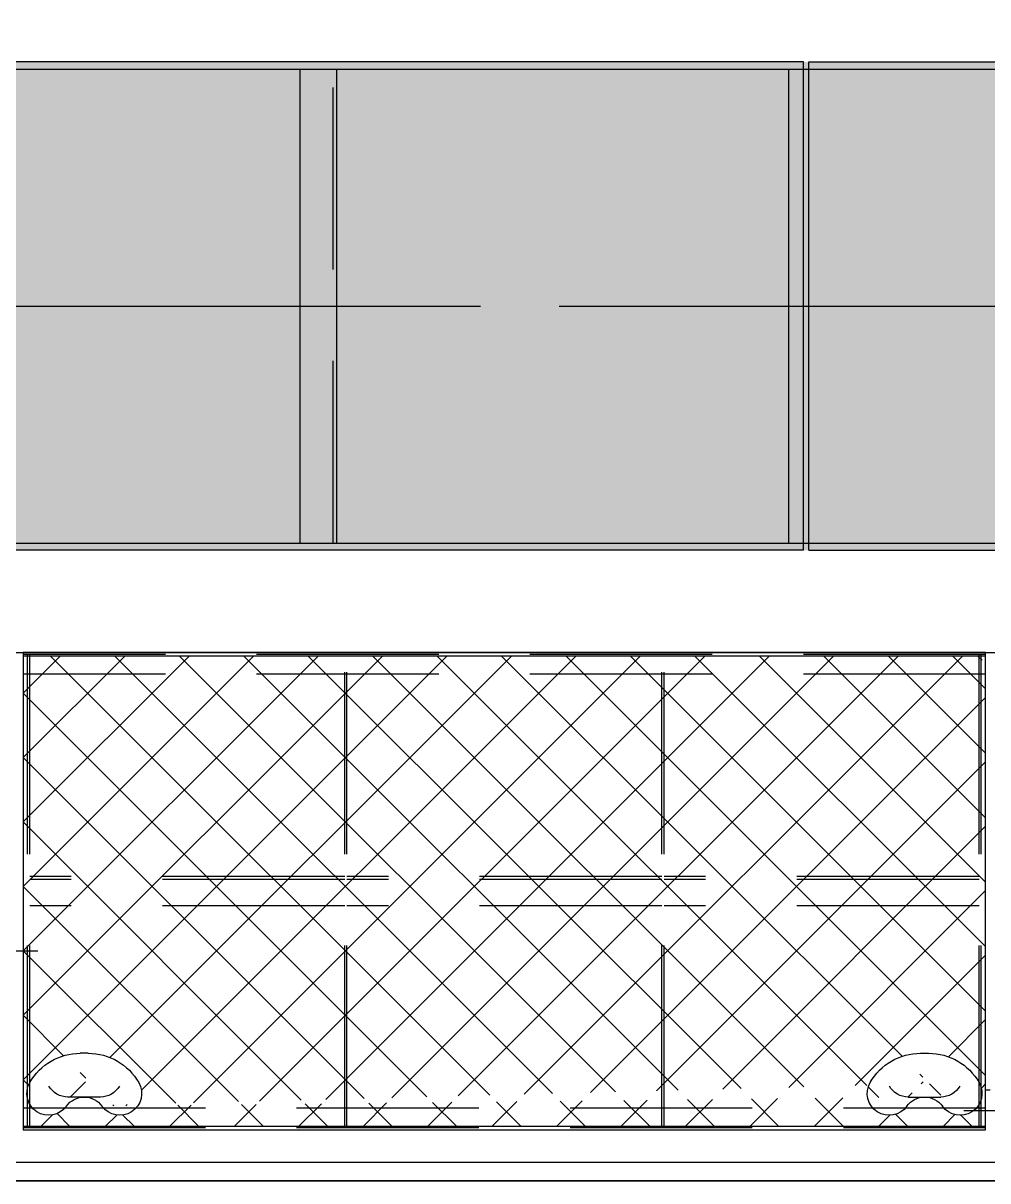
# Model space of a CAD drawing. Header units: millimetres. Extents: x -5 to 1510635, y -6 to 71285.
# Drawn here: x 258713 to 260036, y 33109 to 34697 of the extents above; entities that cross this region are included whole.
import ezdxf

# ---------------------------------------------------------------- set-up
doc = ezdxf.new("R2010")
doc.units = ezdxf.units.MM
doc.header["$LTSCALE"] = 1000
doc.linetypes.add('CENTER', pattern=[2, 1.25, -0.25, 0.25, -0.25])
doc.linetypes.add('HIDDEN', pattern=[0.375, 0.25, -0.125])
for name, color, linetype in [('1', 1, 'CENTER'), ('MP-1', 1, 'CENTER'), ('MP-2', 42, 'Continuous'), ('MP-3', 3, 'Continuous'), ('MP-4', 4, 'HIDDEN'), ('MP-8', 8, 'Continuous'), ('MP-R', 1, 'Continuous')]:
    doc.layers.add(name, color=color, linetype=linetype)

# ---------------------------------------------------------------- blocks, each defined once
blk = doc.blocks.new('Centering Device')
at = {"layer": 'MP-2'}
h = blk.add_hatch(dxfattribs=at)
h.set_pattern_fill('AR-SAND', color=256, scale=30, style=0)
h.set_pattern_definition([(37.50000000000001, (0.0007579880793855409, -5837.346865273428), (-1.889800743288245, 57.80471307039476), [0, -45.6, 0, -51, 0, -48.75]), (7.499999999999999, (0.0007579880793855409, -5837.346865273428), (53.09330115803181, 84.66438195689221), [0, -24.6, 0, -41.1, 0, -15.75]), (327.5, (-36.89924201192116, -5837.346865273428), (93.42425585254486, 0.1697716061089283), [0, -15, 0, -54, 0, -70.5]), (317.5, (-36.89924201192116, -5837.346865273428), (90.18379813716881, 26.33026694802748), [0, -7.5, 0, -35.4, 0, -40.5])])
h.paths.add_polyline_path([(110.0000006227201, -864.9999999994341), (109.9999997045115, -1534.999999998413), (5210.000003041091, -1534.999999999549), (5209.999997396403, -864.9999999995196)])
at = {"layer": 'MP-R'}
h = blk.add_hatch(dxfattribs=at)
h.set_pattern_fill('ANSI37', color=256, scale=500, style=0)
h.set_pattern_definition([(45, (0, -2400), (-44.19417382415921, 44.19417382415922), []), (135, (0, -2400), (-44.19417382415922, -44.19417382415921), [])])
h.paths.add_polyline_path([(3985.000816334115, -719.9980197392158), (2665.000816334119, -719.9980197392158), (2665.000816334115, -74.99801973921603), (3985.000816334115, -74.99801973921967)])
edge = h.paths.add_edge_path(flags=16)
edge.add_line((2743.30210602361, -174.9980352907096), (2754.167507396025, -174.9980352907096))
edge.add_arc((2748.734799260932, -84.99803533794511), 30, 215.6853260311266, 270.0000075355529, ccw=False)
edge.add_arc((2743.302095501993, -94.9980352907096), 80, 209.9999892500964, 270.0000075355529, ccw=False)
edge.add_arc((2700.000816334115, -119.9980197392233), 29.9999999999991, 35.68532068827, 209.9999892500964, ccw=False)
edge.add_arc((2748.734802948205, -84.99803533794511), 30, 270.00000049337945, 324.31468037679656, ccw=False)
edge.add_line((2748.734803206538, -114.9980353379451), (2748.734913508695, -114.9980353377414))
edge.add_arc((2754.167506707137, -94.9980352907096), 80, 270.00000049337945, 330.00001698813736, ccw=False)
edge.add_arc((2797.468785875, -119.9980197392451), 29.9999999999991, -29.999983011862582, 144.3146803864707, ccw=False)
edge.add_line((3901.266829461692, -114.9980353379451), (3901.266719159536, -114.9980353377414))
edge.add_line((3895.834126656751, -174.9980420592128), (3906.699537861892, -174.9980352907169))
edge.add_arc((3901.266829720025, -84.99803533794511), 30, 215.6853196232034, 269.9999995066205, ccw=False)
edge.add_arc((3901.266833407299, -84.99803533794511), 30, 269.999992464447, 324.3146739688734, ccw=False)
edge.add_arc((3950.000816334115, -119.9980197392233), 29.9999999999991, -29.999989250096405, 144.31467931173, ccw=False)
edge.add_arc((3852.53284679323, -119.9980197392451), 29.9999999999991, 35.685319613529316, 209.9999830118626, ccw=False)
edge.add_arc((3895.834125961093, -94.9980352907096), 80, 209.9999830118626, 269.9999995066205, ccw=False)
edge.add_arc((3906.699537166238, -94.9980352907096), 80, 269.999992464447, 330.0000107499036, ccw=False)
at = {"layer": 'MP-1'}
for p, q in [((4445.000766803063, -96.24285603543285), (3955.000766803063, -96.24285603543285)), ((2684.999014190533, -314.999999816866), (604.9990141907656, -314.999999816866))]:
    blk.add_line(p, q, dxfattribs=at)
at = {"layer": 'MP-1', "color": 1, "linetype": 'Continuous'}
for p, q in [((3735.00064923197, -865.0000000001908), (2137.50064923197, -864.9999999998997)), ((3735.00064923197, -865.0000000001908), (3735.000652035134, -1535.000000000191)), ((3742.50064923197, -864.9998828117257), (3742.500652035134, -1534.999882811755)), ((3742.50064923197, -864.9998828117257), (4677.50064923197, -864.9998828117839)), ((3735.000652035134, -1535.000000000191), (2137.500652035134, -1534.9999999999)), ((3742.500652035134, -1534.999882811726), (4677.500652035134, -1534.999882811784))]:
    blk.add_line(p, q, dxfattribs=at)
at = {"layer": 'MP-1', "color": 2, "linetype": 'Continuous'}
for p, q in [((3045.000649273821, -874.9999960658186), (3045.000651993283, -1524.999996065789)), ((3095.000649273821, -874.9999960686998), (3095.000651993283, -1524.999996068671)), ((3715.000649273821, -875.0000002105533), (3715.000651993283, -1525.000000210553))]:
    blk.add_line(p, q, dxfattribs=at)
at = {"layer": 'MP-1', "color": 1, "linetype": 'HIDDEN'}
blk.add_line((3090.000649273821, -874.999995871696), (3090.000651993283, -1524.999995871696), dxfattribs=at)
at = {"layer": 'MP-1', "color": 1, "linetype": 'CENTER'}
blk.add_line((-100, -1199.999999999349), (5420.000000000029, -1200.000000000012), dxfattribs=at)
at = {"layer": 'MP-2', "color": 1}
blk.add_line((3980.000321522723, -714.449253730987), (3974.44957580134, -719.9999994523696), dxfattribs=at)
for centre, start, end in [((2726.36605070925, -144.9979025513512), 90.0000021925891, 150.0000008968289), ((2771.103551499851, -144.9979025513585), 30.00000358933138, 90.00000050296765), ((3878.89808116838, -144.9979025513585), 89.99999949703228, 149.9999964106686), ((3923.635581958981, -144.9979025513512), 29.99999910317113, 89.99999780741089)]:
    blk.add_arc(centre, 30, start, end, dxfattribs=at)
at = {"layer": 'MP-3'}
for p, q in [((2665.000816334115, -724.998019739216), (2665.000816334119, -69.9980197392124)), ((2665.000816334115, -69.99801973921603), (3985.000816334115, -69.99801973921967)), ((2665.000816334115, -74.99801973921603), (3985.000816334115, -74.99801973921967)), ((3985.000816334115, -69.99801973922331), (3985.000816334115, -724.998019739216)), ((2665.00081468678, -722.699999509221), (2665.000814686839, -119.9997644044506)), ((2771.103551760723, -114.9980422064818), (2726.366050709254, -114.9980351434406)), ((3878.898080907507, -114.9980422064818), (3923.635581958977, -114.9980351434406)), ((3985.000816334115, -124.9995305757202), (3991.001220359369, -124.9995305757202)), ((3985.000816334115, -124.9997549852578), (3991.001220359369, -124.999754942417)), ((2754.167506011479, -174.9980420592092), (2743.302094806339, -174.9980352907132)), ((3895.834126656751, -174.9980420592092), (3906.699537861892, -174.9980352907132)), ((220.004755706109, -725.0000187185119), (5099.995627191794, -724.9999804287211)), ((3985.000816334115, -719.998019739216), (2665.000816334119, -719.998019739216)), ((3985.000816334115, -724.998019739216), (2665.000816334115, -724.998019739216)), ((119.9999975076826, -875.0000211405438), (5199.99999748277, -874.9999796144418)), ((120.0000028324612, -1525.000021140515), (5200.000002959005, -1524.999979614471))]:
    blk.add_line(p, q, dxfattribs=at)
blk.add_lwpolyline([(5320.000000000029, -2400), (0, -2400), (0, 0), (5320.000000000029, 0), (5320.000000000029, -2400)], dxfattribs=at)
blk.add_lwpolyline([(20, -2374.999999999998), (5300, -2374.999999999998), (5300, -24.99999999999818), (20, -24.99999999999818)], close=True, dxfattribs=at)
for centre, radius, start, end in [((2700.000816334115, -119.9980197392197), 29.9999999999991, 35.68532068822634, 209.9999892501786), ((2797.468785875, -119.9980197392415), 29.9999999999991, 330.0000169881501, 144.3146803865593), ((3852.53284679323, -119.9980197392415), 29.9999999999991, 35.6853196134407, 209.9999830118499), ((3950.000816334115, -119.9980197392197), 29.9999999999991, 330.0000107498214, 144.3146793117737), ((2748.734799260932, -84.99803533794147), 30, 215.685326031134, 270.0000075355529), ((2748.734802948205, -84.99803533794147), 30, 270.0000004933794, 324.3146803768393), ((3901.266829720025, -84.99803533794147), 30, 215.6853196231606, 269.9999995066206), ((3901.266833407299, -84.99803533794147), 30, 269.999992464447, 324.314673968866), ((2743.302095501993, -94.99803529070596), 80, 209.9999892501786, 270.0000075355529), ((2754.167506707137, -94.99803529070596), 80, 270.0000004933794, 330.0000169881501), ((3895.834125961093, -94.99803529070596), 80, 209.9999830118499, 269.9999995066206), ((3906.699537166238, -94.99803529070596), 80, 269.999992464447, 330.0000107498214)]:
    blk.add_arc(centre, radius, start, end, dxfattribs=at)
at = {"layer": 'MP-4'}
for p, q in [((2665.000816334115, -72.99801973921603), (3985.000816334115, -72.99801973921603)), ((2671.000816334115, -72.99801973921603), (2671.000816334115, -532.638113239178)), ((2674.000816334115, -72.99801973921603), (2674.000816334115, -531.9234997555777)), ((3106.000816334115, -72.99801973921603), (3106.000816334115, -721.998019739216)), ((3109.000816334115, -72.99801973921603), (3109.000816334116, -721.998019739216)), ((3541.000816334115, -72.99801973921603), (3541.000816334115, -721.998019739216)), ((3544.000816334115, -72.99801973921603), (3544.000816334115, -721.998019739216)), ((3976.000816334116, -72.99801973921603), (3976.000816334115, -531.6758477072344)), ((3979.000816334115, -72.99801973921603), (3979.000816334115, -530.7873246800682)), ((2665.000816334115, -99.99801973921603), (3985.000816334115, -99.99801973921603)), ((3106.000816334115, -377.498019739216), (2674.000816334115, -377.498019739216)), ((3541.000816334115, -377.498019739216), (3109.000816334115, -377.498019739216)), ((3976.000816334115, -377.4980197392197), (3544.000816334115, -377.4980197392197)), ((3106.000816334115, -413.498019739216), (2674.000816334115, -413.4980197392197)), ((3106.000816334115, -417.498019739216), (2674.000816334115, -417.498019739216)), ((3541.000816334115, -413.498019739216), (3109.000816334115, -413.498019739216)), ((3541.000816334115, -417.498019739216), (3109.000816334115, -417.498019739216)), ((3976.000816334115, -413.498019739216), (3544.000816334115, -413.498019739216)), ((3976.000816334115, -417.4980197392197), (3544.000816334115, -417.4980197392197)), ((2671.000816334115, -532.638113239178), (2671.000816334115, -721.998019739216)), ((2674.000816334115, -531.9234997555777), (2674.000816334115, -721.998019739216)), ((3976.000816334115, -531.6758477072344), (3976.000816334115, -721.998019739216)), ((3979.000816334115, -530.7873246800682), (3979.000816334115, -721.998019739216)), ((3985.000816334115, -694.9980197392197), (2665.000816334119, -694.998019739216)), ((3985.000816334115, -721.998019739216), (2665.000816334119, -721.998019739216))]:
    blk.add_line(p, q, dxfattribs=at)

msp = doc.modelspace()

# ---------------------------------------------------------------- linework, layer by layer
at = {"layer": '1'}
msp.add_line((255589.7446944398, 34308.79177639436), (269320.5053870166, 34308.79177639436), dxfattribs=at)
at = {"layer": 'MP-8'}
msp.add_line((261367.665250579, 33108.79177639436), (256047.6652505785, 33108.79177639436), dxfattribs=at)

# ---------------------------------------------------------------- block references
at = {"xscale": -1, "rotation": 180}
msp.add_blockref('Centering Device', (256047.665250579, 33108.79177639436), dxfattribs=at)

doc.saveas('drawing.dxf')
